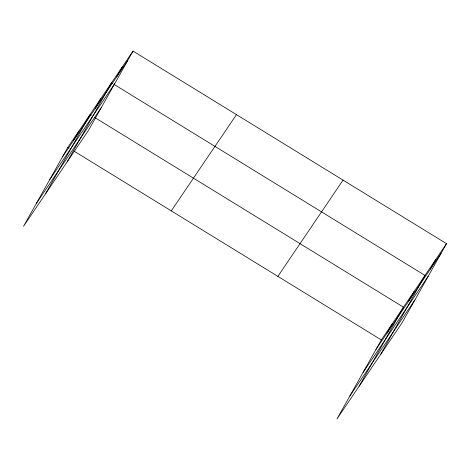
<?xml version="1.0" encoding="UTF-8"?>
<svg xmlns="http://www.w3.org/2000/svg" width="470" height="470" viewBox="0 0 470 470"><rect width="100%" height="100%" fill="white"/><g stroke="black" fill="none" stroke-linecap="round" stroke-linejoin="round"><path stroke-width="0.7" d="M133.016 51.077L67.833 147.333L23.5 226.334L88.683 130.078L133.016 51.077L446.5 243.666L402.167 322.667L336.984 418.923L381.317 339.922L446.5 243.666M73.514 140.595L78.919 130.965M45.66 193.611L89.999 114.604L91.227 115.362M95.351 108.347L100.75 98.724M67.175 161.845L111.508 82.843L112.741 83.595M116.86 76.587L122.265 66.957M386.998 333.183L392.397 323.554M359.145 386.199L403.477 307.192L94.922 117.629M408.835 300.935L414.235 291.312M380.653 354.433L424.992 275.426L113.969 84.353M430.344 269.175L435.743 259.546M62.434 156.957L127.617 60.7M49.585 179.851L114.768 83.595M36.349 203.439L101.532 107.184M171.286 210.883L236.469 114.633M277.87 276.366L343.053 180.11M375.918 349.545L441.101 253.289M363.069 372.44L428.252 276.184M349.833 396.028L415.016 299.772M67.833 147.333L69.067 148.085M73.996 151.117L381.317 339.922"/></g></svg>
